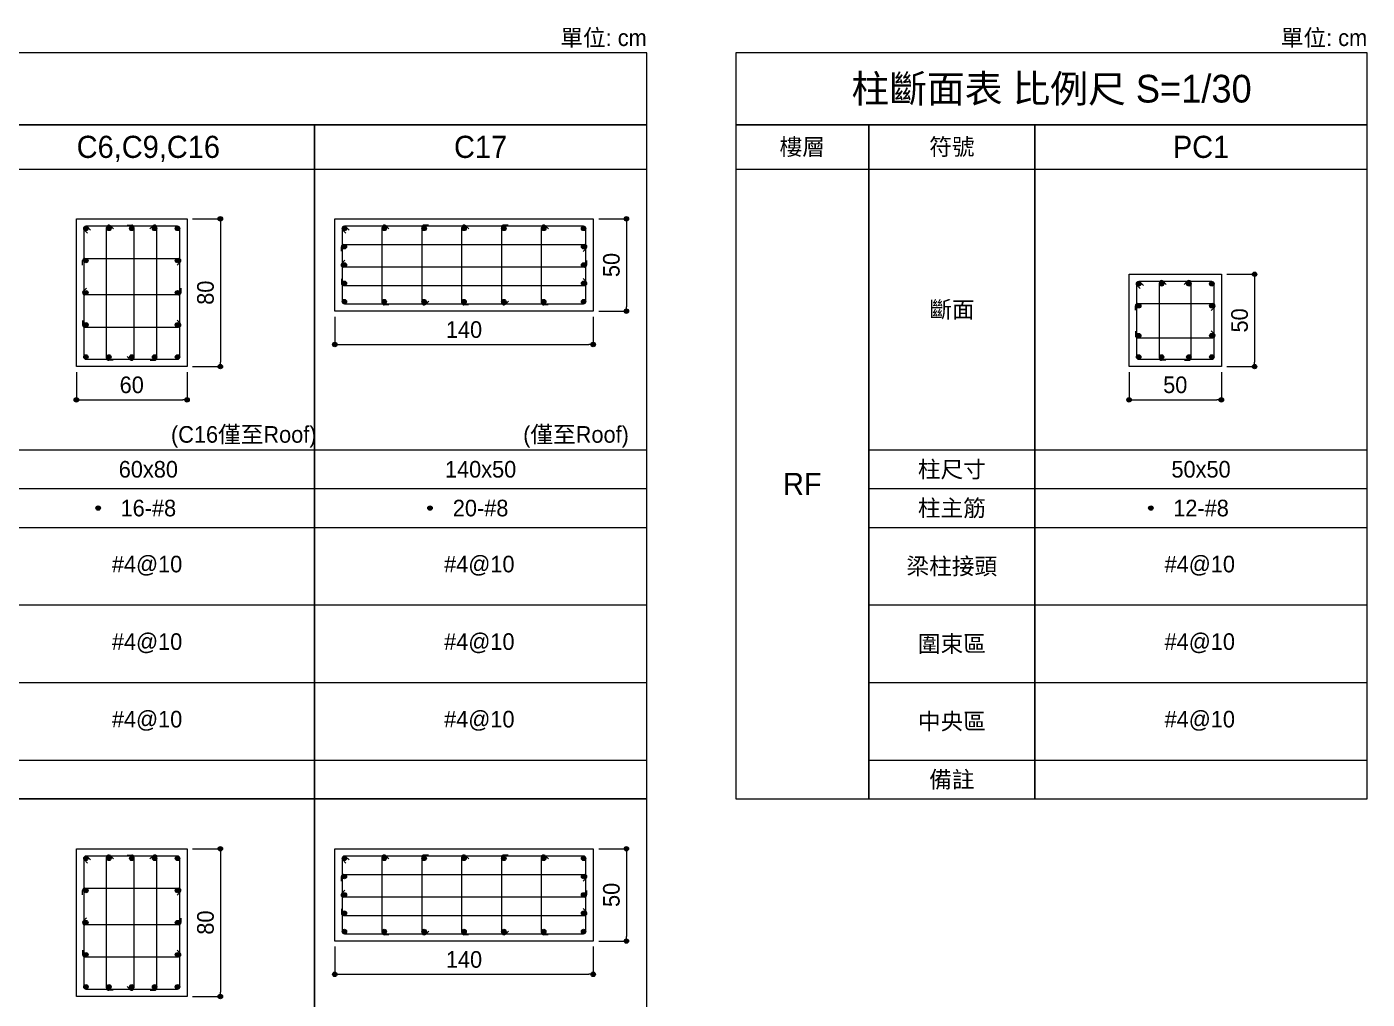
# Model space of a CAD drawing. Header units: millimetres. Extents: x 0 to 4841, y 0 to 7079.
# Drawn here: x 2421 to 4841, y 5323 to 7079 of the extents above; entities that cross this region are included whole.
import ezdxf
from ezdxf.enums import TextEntityAlignment as Align

# ---------------------------------------------------------------- set-up
doc = ezdxf.new("R2010")
doc.units = ezdxf.units.MM
for name, color, linetype, lineweight in [('101', 1, 'Continuous', 0), ('26', 1, 'Continuous', 15), ('27', 3, 'Continuous', 15), ('DIM', 7, 'Continuous', 15), ('FL', 4, 'Continuous', 0), ('MAIN', 2, 'Continuous', 15), ('MAINBAR', 2, 'Continuous', 0), ('SECTTXT', 2, 'Continuous', 0), ('STIRRUP', 2, 'Continuous', 15), ('SYMBOL', 7, 'Continuous', 0), ('TEXT', 2, 'Continuous', 0), ('TIES', 3, 'Continuous', 0)]:
    doc.layers.add(name, color=color, linetype=linetype, lineweight=lineweight)
doc.styles.add('圖名', font='', dxfattribs={"height": 50})
doc.styles.add('斷面標註30', font='', dxfattribs={"height": 30})
doc.styles.add('構件符號', font='', dxfattribs={"height": 40})
doc.styles.add('樓層符號', font='', dxfattribs={"height": 40})
doc.styles.add('註解', font='', dxfattribs={"height": 40})
doc.styles.add('項目欄', font='', dxfattribs={"height": 30})
doc.styles.get('圖名').set_extended_font_data('新細明體')
doc.styles.get('斷面標註30').set_extended_font_data('新細明體')
doc.styles.get('構件符號').set_extended_font_data('新細明體')
doc.styles.get('樓層符號').set_extended_font_data('新細明體')
doc.styles.get('註解').set_extended_font_data('新細明體')
doc.styles.get('項目欄').set_extended_font_data('新細明體')

# ---------------------------------------------------------------- blocks, each defined once
blk = doc.blocks.new('VDDIM_CIRCLE')
h = blk.add_hatch(color=256)
edge = h.paths.add_edge_path()
edge.add_arc((0, 0), 0.5, 0, 180)
edge.add_arc((0, 0), 0.5, 180, 360)
h = blk.add_hatch(color=256)
edge = h.paths.add_edge_path()
edge.add_arc((0, 0), 0.5, 0, 180)
edge.add_arc((0, 0), 0.5, 180, 360)
blk.add_line((-0.5, 0), (-1, 0))
blk.add_line((-0.5, 0), (-1, 0))
blk.add_circle((0, 0), 0.5)
blk.add_circle((0, 0), 0.5)

msp = doc.modelspace()

# ---------------------------------------------------------------- hatches: boundary and pattern name
at = {"layer": 'MAIN'}
h = msp.add_hatch(color=256, dxfattribs=at)
edge = h.paths.add_edge_path()
edge.add_arc((2527.3, 6714.7), 4, 0, 180)
edge.add_arc((2527.3, 6714.7), 4, 180, 360)
h = msp.add_hatch(color=256, dxfattribs=at)
edge = h.paths.add_edge_path()
edge.add_arc((2568.7, 6714.7), 4, 0, 180)
edge.add_arc((2568.7, 6714.7), 4, 180, 360)
h = msp.add_hatch(color=256, dxfattribs=at)
edge = h.paths.add_edge_path()
edge.add_arc((2610, 6714.7), 4, 0, 180)
edge.add_arc((2610, 6714.7), 4, 180, 360)
h = msp.add_hatch(color=256, dxfattribs=at)
edge = h.paths.add_edge_path()
edge.add_arc((2651.3, 6714.7), 4, 0, 180)
edge.add_arc((2651.3, 6714.7), 4, 180, 360)
h = msp.add_hatch(color=256, dxfattribs=at)
edge = h.paths.add_edge_path()
edge.add_arc((2692.7, 6714.7), 4, 0, 180)
edge.add_arc((2692.7, 6714.7), 4, 180, 360)
h = msp.add_hatch(color=256, dxfattribs=at)
edge = h.paths.add_edge_path()
edge.add_arc((2994, 6714.7), 4, 0, 180)
edge.add_arc((2994, 6714.7), 4, 180, 360)
h = msp.add_hatch(color=256, dxfattribs=at)
edge = h.paths.add_edge_path()
edge.add_arc((3066, 6714.7), 4, 0, 180)
edge.add_arc((3066, 6714.7), 4, 180, 360)
h = msp.add_hatch(color=256, dxfattribs=at)
edge = h.paths.add_edge_path()
edge.add_arc((3138, 6714.7), 4, 0, 180)
edge.add_arc((3138, 6714.7), 4, 180, 360)
h = msp.add_hatch(color=256, dxfattribs=at)
edge = h.paths.add_edge_path()
edge.add_arc((3210, 6714.7), 4, 0, 180)
edge.add_arc((3210, 6714.7), 4, 180, 360)
h = msp.add_hatch(color=256, dxfattribs=at)
edge = h.paths.add_edge_path()
edge.add_arc((3282, 6714.7), 4, 0, 180)
edge.add_arc((3282, 6714.7), 4, 180, 360)
h = msp.add_hatch(color=256, dxfattribs=at)
edge = h.paths.add_edge_path()
edge.add_arc((3354, 6714.7), 4, 0, 180)
edge.add_arc((3354, 6714.7), 4, 180, 360)
h = msp.add_hatch(color=256, dxfattribs=at)
edge = h.paths.add_edge_path()
edge.add_arc((3426, 6714.7), 4, 0, 180)
edge.add_arc((3426, 6714.7), 4, 180, 360)
h = msp.add_hatch(color=256, dxfattribs=at)
edge = h.paths.add_edge_path()
edge.add_arc((2994, 6681.7), 4, 0, 180)
edge.add_arc((2994, 6681.7), 4, 180, 360)
h = msp.add_hatch(color=256, dxfattribs=at)
edge = h.paths.add_edge_path()
edge.add_arc((3426, 6681.7), 4, 0, 180)
edge.add_arc((3426, 6681.7), 4, 180, 360)
h = msp.add_hatch(color=256, dxfattribs=at)
edge = h.paths.add_edge_path()
edge.add_arc((2527.3, 6656.7), 4, 0, 180)
edge.add_arc((2527.3, 6656.7), 4, 180, 360)
h = msp.add_hatch(color=256, dxfattribs=at)
edge = h.paths.add_edge_path()
edge.add_arc((2692.7, 6656.7), 4, 0, 180)
edge.add_arc((2692.7, 6656.7), 4, 180, 360)
h = msp.add_hatch(color=256, dxfattribs=at)
edge = h.paths.add_edge_path()
edge.add_arc((2994, 6648.7), 4, 0, 180)
edge.add_arc((2994, 6648.7), 4, 180, 360)
h = msp.add_hatch(color=256, dxfattribs=at)
edge = h.paths.add_edge_path()
edge.add_arc((3426, 6648.7), 4, 0, 180)
edge.add_arc((3426, 6648.7), 4, 180, 360)
h = msp.add_hatch(color=256, dxfattribs=at)
edge = h.paths.add_edge_path()
edge.add_arc((2994, 6615.7), 4, 0, 180)
edge.add_arc((2994, 6615.7), 4, 180, 360)
h = msp.add_hatch(color=256, dxfattribs=at)
edge = h.paths.add_edge_path()
edge.add_arc((3426, 6615.7), 4, 0, 180)
edge.add_arc((3426, 6615.7), 4, 180, 360)
h = msp.add_hatch(color=256, dxfattribs=at)
edge = h.paths.add_edge_path()
edge.add_arc((4428.4, 6614.7), 4, 0, 180)
edge.add_arc((4428.4, 6614.7), 4, 180, 360)
h = msp.add_hatch(color=256, dxfattribs=at)
edge = h.paths.add_edge_path()
edge.add_arc((4469.7, 6614.7), 4, 0, 180)
edge.add_arc((4469.7, 6614.7), 4, 180, 360)
h = msp.add_hatch(color=256, dxfattribs=at)
edge = h.paths.add_edge_path()
edge.add_arc((4519, 6614.7), 4, 0, 180)
edge.add_arc((4519, 6614.7), 4, 180, 360)
h = msp.add_hatch(color=256, dxfattribs=at)
edge = h.paths.add_edge_path()
edge.add_arc((4560.4, 6614.7), 4, 0, 180)
edge.add_arc((4560.4, 6614.7), 4, 180, 360)
h = msp.add_hatch(color=256, dxfattribs=at)
edge = h.paths.add_edge_path()
edge.add_arc((2527.3, 6598.7), 4, 0, 180)
edge.add_arc((2527.3, 6598.7), 4, 180, 360)
h = msp.add_hatch(color=256, dxfattribs=at)
edge = h.paths.add_edge_path()
edge.add_arc((2692.7, 6598.7), 4, 0, 180)
edge.add_arc((2692.7, 6598.7), 4, 180, 360)
h = msp.add_hatch(color=256, dxfattribs=at)
edge = h.paths.add_edge_path()
edge.add_arc((2994, 6582.7), 4, 0, 180)
edge.add_arc((2994, 6582.7), 4, 180, 360)
h = msp.add_hatch(color=256, dxfattribs=at)
edge = h.paths.add_edge_path()
edge.add_arc((3066, 6582.7), 4, 0, 180)
edge.add_arc((3066, 6582.7), 4, 180, 360)
h = msp.add_hatch(color=256, dxfattribs=at)
edge = h.paths.add_edge_path()
edge.add_arc((3138, 6582.7), 4, 0, 180)
edge.add_arc((3138, 6582.7), 4, 180, 360)
h = msp.add_hatch(color=256, dxfattribs=at)
edge = h.paths.add_edge_path()
edge.add_arc((3210, 6582.7), 4, 0, 180)
edge.add_arc((3210, 6582.7), 4, 180, 360)
h = msp.add_hatch(color=256, dxfattribs=at)
edge = h.paths.add_edge_path()
edge.add_arc((3282, 6582.7), 4, 0, 180)
edge.add_arc((3282, 6582.7), 4, 180, 360)
h = msp.add_hatch(color=256, dxfattribs=at)
edge = h.paths.add_edge_path()
edge.add_arc((3354, 6582.7), 4, 0, 180)
edge.add_arc((3354, 6582.7), 4, 180, 360)
h = msp.add_hatch(color=256, dxfattribs=at)
edge = h.paths.add_edge_path()
edge.add_arc((3426, 6582.7), 4, 0, 180)
edge.add_arc((3426, 6582.7), 4, 180, 360)
h = msp.add_hatch(color=256, dxfattribs=at)
edge = h.paths.add_edge_path()
edge.add_arc((4428.4, 6575.1), 4, 0, 180)
edge.add_arc((4428.4, 6575.1), 4, 180, 360)
h = msp.add_hatch(color=256, dxfattribs=at)
edge = h.paths.add_edge_path()
edge.add_arc((4560.4, 6575.1), 4, 0, 180)
edge.add_arc((4560.4, 6575.1), 4, 180, 360)
h = msp.add_hatch(color=256, dxfattribs=at)
edge = h.paths.add_edge_path()
edge.add_arc((2527.3, 6540.7), 4, 0, 180)
edge.add_arc((2527.3, 6540.7), 4, 180, 360)
h = msp.add_hatch(color=256, dxfattribs=at)
edge = h.paths.add_edge_path()
edge.add_arc((2692.7, 6540.7), 4, 0, 180)
edge.add_arc((2692.7, 6540.7), 4, 180, 360)
h = msp.add_hatch(color=256, dxfattribs=at)
edge = h.paths.add_edge_path()
edge.add_arc((4428.4, 6521.2), 4, 0, 180)
edge.add_arc((4428.4, 6521.2), 4, 180, 360)
h = msp.add_hatch(color=256, dxfattribs=at)
edge = h.paths.add_edge_path()
edge.add_arc((4560.4, 6521.2), 4, 0, 180)
edge.add_arc((4560.4, 6521.2), 4, 180, 360)
h = msp.add_hatch(color=256, dxfattribs=at)
edge = h.paths.add_edge_path()
edge.add_arc((2527.3, 6482.7), 4, 0, 180)
edge.add_arc((2527.3, 6482.7), 4, 180, 360)
h = msp.add_hatch(color=256, dxfattribs=at)
edge = h.paths.add_edge_path()
edge.add_arc((2568.7, 6482.7), 4, 0, 180)
edge.add_arc((2568.7, 6482.7), 4, 180, 360)
h = msp.add_hatch(color=256, dxfattribs=at)
edge = h.paths.add_edge_path()
edge.add_arc((2610, 6482.7), 4, 0, 180)
edge.add_arc((2610, 6482.7), 4, 180, 360)
h = msp.add_hatch(color=256, dxfattribs=at)
edge = h.paths.add_edge_path()
edge.add_arc((2651.3, 6482.7), 4, 0, 180)
edge.add_arc((2651.3, 6482.7), 4, 180, 360)
h = msp.add_hatch(color=256, dxfattribs=at)
edge = h.paths.add_edge_path()
edge.add_arc((2692.7, 6482.7), 4, 0, 180)
edge.add_arc((2692.7, 6482.7), 4, 180, 360)
h = msp.add_hatch(color=256, dxfattribs=at)
edge = h.paths.add_edge_path()
edge.add_arc((4428.4, 6482.7), 4, 0, 180)
edge.add_arc((4428.4, 6482.7), 4, 180, 360)
h = msp.add_hatch(color=256, dxfattribs=at)
edge = h.paths.add_edge_path()
edge.add_arc((4469.7, 6482.7), 4, 0, 180)
edge.add_arc((4469.7, 6482.7), 4, 180, 360)
h = msp.add_hatch(color=256, dxfattribs=at)
edge = h.paths.add_edge_path()
edge.add_arc((4519, 6482.7), 4, 0, 180)
edge.add_arc((4519, 6482.7), 4, 180, 360)
h = msp.add_hatch(color=256, dxfattribs=at)
edge = h.paths.add_edge_path()
edge.add_arc((4560.4, 6482.7), 4, 0, 180)
edge.add_arc((4560.4, 6482.7), 4, 180, 360)
h = msp.add_hatch(color=256, dxfattribs=at)
edge = h.paths.add_edge_path()
edge.add_arc((2549.4, 6210), 4, 0, 180)
edge.add_arc((2549.4, 6210), 4, 180, 360)
h = msp.add_hatch(color=256, dxfattribs=at)
edge = h.paths.add_edge_path()
edge.add_arc((3148.6, 6210), 4, 0, 180)
edge.add_arc((3148.6, 6210), 4, 180, 360)
h = msp.add_hatch(color=256, dxfattribs=at)
edge = h.paths.add_edge_path()
edge.add_arc((4450.4, 6210), 4, 0, 180)
edge.add_arc((4450.4, 6210), 4, 180, 360)
h = msp.add_hatch(color=256, dxfattribs=at)
edge = h.paths.add_edge_path()
edge.add_arc((2527.3, 5577.7), 4, 0, 180)
edge.add_arc((2527.3, 5577.7), 4, 180, 360)
h = msp.add_hatch(color=256, dxfattribs=at)
edge = h.paths.add_edge_path()
edge.add_arc((2568.7, 5577.7), 4, 0, 180)
edge.add_arc((2568.7, 5577.7), 4, 180, 360)
h = msp.add_hatch(color=256, dxfattribs=at)
edge = h.paths.add_edge_path()
edge.add_arc((2610, 5577.7), 4, 0, 180)
edge.add_arc((2610, 5577.7), 4, 180, 360)
h = msp.add_hatch(color=256, dxfattribs=at)
edge = h.paths.add_edge_path()
edge.add_arc((2651.3, 5577.7), 4, 0, 180)
edge.add_arc((2651.3, 5577.7), 4, 180, 360)
h = msp.add_hatch(color=256, dxfattribs=at)
edge = h.paths.add_edge_path()
edge.add_arc((2692.7, 5577.7), 4, 0, 180)
edge.add_arc((2692.7, 5577.7), 4, 180, 360)
h = msp.add_hatch(color=256, dxfattribs=at)
edge = h.paths.add_edge_path()
edge.add_arc((2994, 5577.7), 4, 0, 180)
edge.add_arc((2994, 5577.7), 4, 180, 360)
h = msp.add_hatch(color=256, dxfattribs=at)
edge = h.paths.add_edge_path()
edge.add_arc((3066, 5577.7), 4, 0, 180)
edge.add_arc((3066, 5577.7), 4, 180, 360)
h = msp.add_hatch(color=256, dxfattribs=at)
edge = h.paths.add_edge_path()
edge.add_arc((3138, 5577.7), 4, 0, 180)
edge.add_arc((3138, 5577.7), 4, 180, 360)
h = msp.add_hatch(color=256, dxfattribs=at)
edge = h.paths.add_edge_path()
edge.add_arc((3210, 5577.7), 4, 0, 180)
edge.add_arc((3210, 5577.7), 4, 180, 360)
h = msp.add_hatch(color=256, dxfattribs=at)
edge = h.paths.add_edge_path()
edge.add_arc((3282, 5577.7), 4, 0, 180)
edge.add_arc((3282, 5577.7), 4, 180, 360)
h = msp.add_hatch(color=256, dxfattribs=at)
edge = h.paths.add_edge_path()
edge.add_arc((3354, 5577.7), 4, 0, 180)
edge.add_arc((3354, 5577.7), 4, 180, 360)
h = msp.add_hatch(color=256, dxfattribs=at)
edge = h.paths.add_edge_path()
edge.add_arc((3426, 5577.7), 4, 0, 180)
edge.add_arc((3426, 5577.7), 4, 180, 360)
h = msp.add_hatch(color=256, dxfattribs=at)
edge = h.paths.add_edge_path()
edge.add_arc((2994, 5544.7), 4, 0, 180)
edge.add_arc((2994, 5544.7), 4, 180, 360)
h = msp.add_hatch(color=256, dxfattribs=at)
edge = h.paths.add_edge_path()
edge.add_arc((3426, 5544.7), 4, 0, 180)
edge.add_arc((3426, 5544.7), 4, 180, 360)
h = msp.add_hatch(color=256, dxfattribs=at)
edge = h.paths.add_edge_path()
edge.add_arc((2527.3, 5519.7), 4, 0, 180)
edge.add_arc((2527.3, 5519.7), 4, 180, 360)
h = msp.add_hatch(color=256, dxfattribs=at)
edge = h.paths.add_edge_path()
edge.add_arc((2692.7, 5519.7), 4, 0, 180)
edge.add_arc((2692.7, 5519.7), 4, 180, 360)
h = msp.add_hatch(color=256, dxfattribs=at)
edge = h.paths.add_edge_path()
edge.add_arc((2994, 5511.7), 4, 0, 180)
edge.add_arc((2994, 5511.7), 4, 180, 360)
h = msp.add_hatch(color=256, dxfattribs=at)
edge = h.paths.add_edge_path()
edge.add_arc((3426, 5511.7), 4, 0, 180)
edge.add_arc((3426, 5511.7), 4, 180, 360)
h = msp.add_hatch(color=256, dxfattribs=at)
edge = h.paths.add_edge_path()
edge.add_arc((2994, 5478.7), 4, 0, 180)
edge.add_arc((2994, 5478.7), 4, 180, 360)
h = msp.add_hatch(color=256, dxfattribs=at)
edge = h.paths.add_edge_path()
edge.add_arc((3426, 5478.7), 4, 0, 180)
edge.add_arc((3426, 5478.7), 4, 180, 360)
h = msp.add_hatch(color=256, dxfattribs=at)
edge = h.paths.add_edge_path()
edge.add_arc((2527.3, 5461.7), 4, 0, 180)
edge.add_arc((2527.3, 5461.7), 4, 180, 360)
h = msp.add_hatch(color=256, dxfattribs=at)
edge = h.paths.add_edge_path()
edge.add_arc((2692.7, 5461.7), 4, 0, 180)
edge.add_arc((2692.7, 5461.7), 4, 180, 360)
h = msp.add_hatch(color=256, dxfattribs=at)
edge = h.paths.add_edge_path()
edge.add_arc((2994, 5445.7), 4, 0, 180)
edge.add_arc((2994, 5445.7), 4, 180, 360)
h = msp.add_hatch(color=256, dxfattribs=at)
edge = h.paths.add_edge_path()
edge.add_arc((3066, 5445.7), 4, 0, 180)
edge.add_arc((3066, 5445.7), 4, 180, 360)
h = msp.add_hatch(color=256, dxfattribs=at)
edge = h.paths.add_edge_path()
edge.add_arc((3138, 5445.7), 4, 0, 180)
edge.add_arc((3138, 5445.7), 4, 180, 360)
h = msp.add_hatch(color=256, dxfattribs=at)
edge = h.paths.add_edge_path()
edge.add_arc((3210, 5445.7), 4, 0, 180)
edge.add_arc((3210, 5445.7), 4, 180, 360)
h = msp.add_hatch(color=256, dxfattribs=at)
edge = h.paths.add_edge_path()
edge.add_arc((3282, 5445.7), 4, 0, 180)
edge.add_arc((3282, 5445.7), 4, 180, 360)
h = msp.add_hatch(color=256, dxfattribs=at)
edge = h.paths.add_edge_path()
edge.add_arc((3354, 5445.7), 4, 0, 180)
edge.add_arc((3354, 5445.7), 4, 180, 360)
h = msp.add_hatch(color=256, dxfattribs=at)
edge = h.paths.add_edge_path()
edge.add_arc((3426, 5445.7), 4, 0, 180)
edge.add_arc((3426, 5445.7), 4, 180, 360)
h = msp.add_hatch(color=256, dxfattribs=at)
edge = h.paths.add_edge_path()
edge.add_arc((2527.3, 5403.7), 4, 0, 180)
edge.add_arc((2527.3, 5403.7), 4, 180, 360)
h = msp.add_hatch(color=256, dxfattribs=at)
edge = h.paths.add_edge_path()
edge.add_arc((2692.7, 5403.7), 4, 0, 180)
edge.add_arc((2692.7, 5403.7), 4, 180, 360)
h = msp.add_hatch(color=256, dxfattribs=at)
edge = h.paths.add_edge_path()
edge.add_arc((2527.3, 5345.7), 4, 0, 180)
edge.add_arc((2527.3, 5345.7), 4, 180, 360)
h = msp.add_hatch(color=256, dxfattribs=at)
edge = h.paths.add_edge_path()
edge.add_arc((2568.7, 5345.7), 4, 0, 180)
edge.add_arc((2568.7, 5345.7), 4, 180, 360)
h = msp.add_hatch(color=256, dxfattribs=at)
edge = h.paths.add_edge_path()
edge.add_arc((2610, 5345.7), 4, 0, 180)
edge.add_arc((2610, 5345.7), 4, 180, 360)
h = msp.add_hatch(color=256, dxfattribs=at)
edge = h.paths.add_edge_path()
edge.add_arc((2651.3, 5345.7), 4, 0, 180)
edge.add_arc((2651.3, 5345.7), 4, 180, 360)
h = msp.add_hatch(color=256, dxfattribs=at)
edge = h.paths.add_edge_path()
edge.add_arc((2692.7, 5345.7), 4, 0, 180)
edge.add_arc((2692.7, 5345.7), 4, 180, 360)

# ---------------------------------------------------------------- linework, layer by layer
at = {"layer": '26'}
for p, q in [((3540, 7032), (0, 7032)), ((3540, 6902), (3540, 7032)), ((4841, 7032), (3701, 7032)), ((3701, 7032), (3701, 6902)), ((4841, 6902), (4841, 7032)), ((0, 6902), (3540, 6902)), ((2940, 6902), (2340, 6902)), ((2940, 5685), (2940, 6902)), ((3540, 6902), (2940, 6902)), ((2940, 6902), (2940, 5685)), ((3540, 5685), (3540, 6902)), ((3941, 6902), (3701, 6902)), ((3701, 6902), (3701, 5685)), ((3701, 6902), (4841, 6902)), ((3941, 5685), (3941, 6902)), ((4241, 6902), (3941, 6902)), ((3941, 6902), (3941, 5685)), ((4241, 5685), (4241, 6902)), ((4841, 6902), (4241, 6902)), ((4241, 6902), (4241, 5685)), ((4841, 5685), (4841, 6902)), ((2340, 6822), (2940, 6822)), ((2940, 6822), (3540, 6822)), ((3701, 6822), (3941, 6822)), ((3941, 6822), (4241, 6822)), ((4241, 6822), (4841, 6822)), ((2340, 6315), (2940, 6315)), ((2940, 6315), (3540, 6315)), ((3941, 6315), (4241, 6315)), ((4241, 6315), (4841, 6315)), ((2340, 6245), (2940, 6245)), ((2940, 6245), (3540, 6245)), ((3941, 6245), (4241, 6245)), ((4241, 6245), (4841, 6245)), ((2340, 6175), (2940, 6175)), ((2940, 6175), (3540, 6175)), ((3941, 6175), (4241, 6175)), ((4241, 6175), (4841, 6175)), ((2340, 6035), (2940, 6035)), ((2940, 6035), (3540, 6035)), ((3941, 6035), (4241, 6035)), ((4241, 6035), (4841, 6035)), ((2340, 5895), (2940, 5895)), ((2940, 5895), (3540, 5895)), ((3941, 5895), (4241, 5895)), ((4241, 5895), (4841, 5895)), ((2340, 5755), (2940, 5755)), ((2940, 5755), (3540, 5755)), ((3941, 5755), (4241, 5755)), ((4241, 5755), (4841, 5755)), ((2340, 5685), (2940, 5685)), ((2940, 5685), (2340, 5685)), ((2940, 4548), (2940, 5685)), ((3540, 5685), (2940, 5685)), ((2940, 5685), (2940, 4548)), ((2940, 5685), (3540, 5685)), ((3540, 4548), (3540, 5685)), ((3701, 5685), (3941, 5685)), ((3941, 5685), (4241, 5685)), ((4241, 5685), (4841, 5685))]:
    msp.add_line(p, q, dxfattribs=at)
at = {"layer": '27'}
for p, q in [((2510, 6465.3), (2510, 6732)), ((2510, 6732), (2710, 6732)), ((2710, 6732), (2710, 6465.3)), ((2976.7, 6565.3), (2976.7, 6732)), ((2976.7, 6732), (3443.3, 6732)), ((3443.3, 6732), (3443.3, 6565.3)), ((4411, 6465.3), (4411, 6632)), ((4411, 6632), (4577.7, 6632)), ((4577.7, 6632), (4577.7, 6465.3)), ((3443.3, 6565.3), (2976.7, 6565.3)), ((2710, 6465.3), (2510, 6465.3)), ((4577.7, 6465.3), (4411, 6465.3)), ((2510, 5328.3), (2510, 5595)), ((2510, 5595), (2710, 5595)), ((2710, 5595), (2710, 5328.3)), ((2976.7, 5428.3), (2976.7, 5595)), ((2976.7, 5595), (3443.3, 5595)), ((3443.3, 5595), (3443.3, 5428.3)), ((3443.3, 5428.3), (2976.7, 5428.3)), ((2710, 5328.3), (2510, 5328.3))]:
    msp.add_line(p, q, dxfattribs=at)
at = {"layer": 'DIM'}
for p, q in [((2720, 6732), (2770, 6732)), ((3453.3, 6732), (3503.3, 6732)), ((2770, 6724), (2770, 6473.3)), ((3503.3, 6724), (3503.3, 6573.3)), ((4587.7, 6632), (4637.7, 6632)), ((4637.7, 6624), (4637.7, 6473.3)), ((3453.3, 6565.3), (3503.3, 6565.3)), ((2976.7, 6555.3), (2976.7, 6505.3)), ((3443.3, 6555.3), (3443.3, 6505.3)), ((2984.7, 6505.3), (3435.3, 6505.3)), ((2720, 6465.3), (2770, 6465.3)), ((4587.7, 6465.3), (4637.7, 6465.3)), ((2510, 6455.3), (2510, 6405.3)), ((2710, 6455.3), (2710, 6405.3)), ((4411, 6455.3), (4411, 6405.3)), ((4577.7, 6455.3), (4577.7, 6405.3)), ((2518, 6405.3), (2702, 6405.3)), ((4419, 6405.3), (4569.7, 6405.3)), ((2720, 5595), (2770, 5595)), ((3453.3, 5595), (3503.3, 5595)), ((2770, 5587), (2770, 5336.3)), ((3503.3, 5587), (3503.3, 5436.3)), ((3453.3, 5428.3), (3503.3, 5428.3)), ((2976.7, 5418.3), (2976.7, 5368.3)), ((3443.3, 5418.3), (3443.3, 5368.3)), ((2984.7, 5368.3), (3435.3, 5368.3)), ((2720, 5328.3), (2770, 5328.3))]:
    msp.add_line(p, q, dxfattribs=at)
at = {"layer": 'MAIN'}
for centre in [(2527.3, 6714.7), (2568.7, 6714.7), (2610, 6714.7), (2651.3, 6714.7), (2692.7, 6714.7), (2994, 6714.7), (3066, 6714.7), (3138, 6714.7), (3210, 6714.7), (3282, 6714.7), (3354, 6714.7), (3426, 6714.7), (2994, 6681.7), (3426, 6681.7), (2527.3, 6656.7), (2692.7, 6656.7), (2994, 6648.7), (3426, 6648.7), (2994, 6615.7), (3426, 6615.7), (4428.4, 6614.7), (4469.7, 6614.7), (4519, 6614.7), (4560.4, 6614.7), (2527.3, 6598.7), (2692.7, 6598.7), (2994, 6582.7), (3066, 6582.7), (3138, 6582.7), (3210, 6582.7), (3282, 6582.7), (3354, 6582.7), (3426, 6582.7), (4428.4, 6575.1), (4560.4, 6575.1), (2527.3, 6540.7), (2692.7, 6540.7), (4428.4, 6521.2), (4560.4, 6521.2), (2527.3, 6482.7), (2568.7, 6482.7), (2610, 6482.7), (2651.3, 6482.7), (2692.7, 6482.7), (4428.4, 6482.7), (4469.7, 6482.7), (4519, 6482.7), (4560.4, 6482.7), (2549.4, 6210), (3148.6, 6210), (4450.4, 6210), (2527.3, 5577.7), (2568.7, 5577.7), (2610, 5577.7), (2651.3, 5577.7), (2692.7, 5577.7), (2994, 5577.7), (3066, 5577.7), (3138, 5577.7), (3210, 5577.7), (3282, 5577.7), (3354, 5577.7), (3426, 5577.7), (2994, 5544.7), (3426, 5544.7), (2527.3, 5519.7), (2692.7, 5519.7), (2994, 5511.7), (3426, 5511.7), (2994, 5478.7), (3426, 5478.7), (2527.3, 5461.7), (2692.7, 5461.7), (2994, 5445.7), (3066, 5445.7), (3138, 5445.7), (3210, 5445.7), (3282, 5445.7), (3354, 5445.7), (3426, 5445.7), (2527.3, 5403.7), (2692.7, 5403.7), (2527.3, 5345.7), (2568.7, 5345.7), (2610, 5345.7), (2651.3, 5345.7), (2692.7, 5345.7)]:
    msp.add_circle(centre, 4, dxfattribs=at)
at = {"layer": 'STIRRUP', "linetype": 'Continuous'}
for p, q in [((2523.3, 6714.7), (2523.3, 6482.7)), ((2524.5, 6711.8), (2530.2, 6706.2)), ((2692.7, 6718.7), (2527.3, 6718.7)), ((2535.8, 6711.8), (2530.2, 6717.5)), ((2564.7, 6480.7), (2564.7, 6716.7)), ((2571.5, 6719.5), (2577.2, 6713.8)), ((2602, 6720.7), (2610, 6720.7)), ((2614, 6716.7), (2614, 6480.7)), ((2648.5, 6719.5), (2642.8, 6713.8)), ((2655.3, 6480.7), (2655.3, 6716.7)), ((2696.7, 6482.7), (2696.7, 6714.7)), ((2990, 6714.7), (2990, 6582.7)), ((2991.2, 6711.8), (2996.8, 6706.2)), ((3426, 6718.7), (2994, 6718.7)), ((3002.5, 6711.8), (2996.8, 6717.5)), ((3062, 6580.7), (3062, 6716.7)), ((3068.8, 6719.5), (3074.5, 6713.8)), ((3134, 6716.7), (3134, 6580.7)), ((3146, 6720.7), (3138, 6720.7)), ((3206, 6580.7), (3206, 6716.7)), ((3212.8, 6719.5), (3218.5, 6713.8)), ((3278, 6716.7), (3278, 6580.7)), ((3290, 6720.7), (3282, 6720.7)), ((3350, 6580.7), (3350, 6716.7)), ((3356.8, 6719.5), (3362.5, 6713.8)), ((3430, 6582.7), (3430, 6714.7)), ((2988.6, 6673.7), (2988.6, 6681.7)), ((2992.6, 6685.7), (3428, 6685.7)), ((2521.3, 6648.7), (2521.3, 6656.7)), ((2525.3, 6660.7), (2694.7, 6660.7)), ((2989.2, 6651.5), (2994.8, 6657.2)), ((3430.8, 6678.8), (3425.2, 6673.2)), ((3431.4, 6656.7), (3431.4, 6648.7)), ((2697.5, 6653.8), (2691.8, 6648.2)), ((3427.4, 6644.7), (2992, 6644.7)), ((2988.6, 6623.7), (2988.6, 6615.7)), ((2992.6, 6611.7), (3428, 6611.7)), ((3430.8, 6618.5), (3425.2, 6624.2)), ((4424.4, 6614.7), (4424.4, 6482.7)), ((4425.5, 6611.8), (4431.2, 6606.2)), ((4560.4, 6618.7), (4428.4, 6618.7)), ((4436.8, 6611.8), (4431.2, 6617.5)), ((4465.7, 6480.7), (4465.7, 6616.7)), ((4472.5, 6619.5), (4478.2, 6613.8)), ((4516.2, 6619.5), (4510.5, 6613.8)), ((4523, 6480.7), (4523, 6616.7)), ((4564.4, 6482.7), (4564.4, 6614.7)), ((2522.5, 6601.5), (2528.2, 6607.2)), ((2694.7, 6594.7), (2525.3, 6594.7)), ((2698.7, 6606.7), (2698.7, 6598.7)), ((2994, 6578.7), (3426, 6578.7)), ((3074, 6576.7), (3066, 6576.7)), ((3140.8, 6577.8), (3146.5, 6583.5)), ((3218, 6576.7), (3210, 6576.7)), ((3284.8, 6577.8), (3290.5, 6583.5)), ((3362, 6576.7), (3354, 6576.7)), ((4422.4, 6567.1), (4422.4, 6575.1)), ((4426.4, 6579.1), (4562.4, 6579.1)), ((4565.2, 6572.3), (4559.5, 6566.7)), ((2521.3, 6548.7), (2521.3, 6540.7)), ((2525.3, 6536.7), (2694.7, 6536.7)), ((2697.5, 6543.5), (2691.8, 6549.2)), ((4422.4, 6529.2), (4422.4, 6521.2)), ((4426.4, 6517.2), (4562.4, 6517.2)), ((4565.2, 6524), (4559.5, 6529.7)), ((2527.3, 6478.7), (2692.7, 6478.7)), ((2576.7, 6476.7), (2568.7, 6476.7)), ((2607.2, 6477.8), (2601.5, 6483.5)), ((2643.3, 6476.7), (2651.3, 6476.7)), ((4428.4, 6478.7), (4560.4, 6478.7)), ((4477.7, 6476.7), (4469.7, 6476.7)), ((4511, 6476.7), (4519, 6476.7)), ((2523.3, 5577.7), (2523.3, 5345.7)), ((2524.5, 5574.8), (2530.2, 5569.2)), ((2692.7, 5581.7), (2527.3, 5581.7)), ((2535.8, 5574.8), (2530.2, 5580.5)), ((2564.7, 5343.7), (2564.7, 5579.7)), ((2571.5, 5582.5), (2577.2, 5576.8)), ((2602, 5583.7), (2610, 5583.7)), ((2614, 5579.7), (2614, 5343.7)), ((2648.5, 5582.5), (2642.8, 5576.8)), ((2655.3, 5343.7), (2655.3, 5579.7)), ((2696.7, 5345.7), (2696.7, 5577.7)), ((2990, 5577.7), (2990, 5445.7)), ((2991.2, 5574.8), (2996.8, 5569.2)), ((3426, 5581.7), (2994, 5581.7)), ((3002.5, 5574.8), (2996.8, 5580.5)), ((3062, 5443.7), (3062, 5579.7)), ((3068.8, 5582.5), (3074.5, 5576.8)), ((3134, 5579.7), (3134, 5443.7)), ((3146, 5583.7), (3138, 5583.7)), ((3206, 5443.7), (3206, 5579.7)), ((3212.8, 5582.5), (3218.5, 5576.8)), ((3278, 5579.7), (3278, 5443.7)), ((3290, 5583.7), (3282, 5583.7)), ((3350, 5443.7), (3350, 5579.7)), ((3356.8, 5582.5), (3362.5, 5576.8)), ((3430, 5445.7), (3430, 5577.7)), ((2988.6, 5536.7), (2988.6, 5544.7)), ((2992.6, 5548.7), (3428, 5548.7)), ((2521.3, 5511.7), (2521.3, 5519.7)), ((2525.3, 5523.7), (2694.7, 5523.7)), ((2989.2, 5514.5), (2994.8, 5520.2)), ((3430.8, 5541.8), (3425.2, 5536.2)), ((3431.4, 5519.7), (3431.4, 5511.7)), ((2697.5, 5516.8), (2691.8, 5511.2)), ((3427.4, 5507.7), (2992, 5507.7)), ((2988.6, 5486.7), (2988.6, 5478.7)), ((2992.6, 5474.7), (3428, 5474.7)), ((3430.8, 5481.5), (3425.2, 5487.2)), ((2522.5, 5464.5), (2528.2, 5470.2)), ((2694.7, 5457.7), (2525.3, 5457.7)), ((2698.7, 5469.7), (2698.7, 5461.7)), ((3140.8, 5440.8), (3146.5, 5446.5)), ((3284.8, 5440.8), (3290.5, 5446.5)), ((2994, 5441.7), (3426, 5441.7)), ((3074, 5439.7), (3066, 5439.7)), ((3218, 5439.7), (3210, 5439.7)), ((3362, 5439.7), (3354, 5439.7)), ((2521.3, 5411.7), (2521.3, 5403.7)), ((2525.3, 5399.7), (2694.7, 5399.7)), ((2697.5, 5406.5), (2691.8, 5412.2)), ((2527.3, 5341.7), (2692.7, 5341.7)), ((2576.7, 5339.7), (2568.7, 5339.7)), ((2607.2, 5340.8), (2601.5, 5346.5)), ((2643.3, 5339.7), (2651.3, 5339.7))]:
    msp.add_line(p, q, dxfattribs=at).dxf.unprotected_set("ltscale", 0)
for centre, start, end in [((2527.3, 6714.7), 45, 180), ((2527.3, 6714.7), 90, 225), ((2568.7, 6716.7), 45, 180), ((2610, 6716.7), 0, 90), ((2651.3, 6716.7), 360, 135), ((2692.7, 6714.7), 0, 90), ((2994, 6714.7), 45, 180), ((2994, 6714.7), 90, 225), ((3066, 6716.7), 45, 180), ((3138, 6716.7), 90, 180), ((3210, 6716.7), 45, 180), ((3282, 6716.7), 90, 180), ((3354, 6716.7), 45, 180), ((3426, 6714.7), 0, 90), ((2992.6, 6681.7), 90, 180), ((3428, 6681.7), 315, 90), ((2525.3, 6656.7), 90, 180), ((2694.7, 6656.7), 315, 90), ((2992, 6648.7), 135, 270), ((3427.4, 6648.7), 270, 0), ((2992.6, 6615.7), 180, 270), ((3428, 6615.7), 270, 45), ((4428.4, 6614.7), 45, 180), ((4428.4, 6614.7), 90, 225), ((4469.7, 6616.7), 45, 180), ((4519, 6616.7), 360, 135), ((4560.4, 6614.7), 0, 90), ((2525.3, 6598.7), 135, 270), ((2694.7, 6598.7), 270, 0), ((2994, 6582.7), 180, 270), ((3066, 6580.7), 180, 270), ((3138, 6580.7), 180, 315), ((3210, 6580.7), 180, 270), ((3282, 6580.7), 180, 315), ((3354, 6580.7), 180, 270), ((3426, 6582.7), 270, 0), ((4426.4, 6575.1), 90, 180), ((4562.4, 6575.1), 315, 90), ((2525.3, 6540.7), 180, 270), ((2694.7, 6540.7), 270, 45), ((4426.4, 6521.2), 180, 270), ((4562.4, 6521.2), 270, 45), ((2527.3, 6482.7), 180, 270), ((2568.7, 6480.7), 180, 270), ((2610, 6480.7), 225, 0), ((2651.3, 6480.7), 270, 0), ((2692.7, 6482.7), 270, 0), ((4428.4, 6482.7), 180, 270), ((4469.7, 6480.7), 180, 270), ((4519, 6480.7), 270, 0), ((4560.4, 6482.7), 270, 0), ((2527.3, 5577.7), 45, 180), ((2527.3, 5577.7), 90, 225), ((2568.7, 5579.7), 45, 180), ((2610, 5579.7), 0, 90), ((2651.3, 5579.7), 360, 135), ((2692.7, 5577.7), 0, 90), ((2994, 5577.7), 45, 180), ((2994, 5577.7), 90, 225), ((3066, 5579.7), 45, 180), ((3138, 5579.7), 90, 180), ((3210, 5579.7), 45, 180), ((3282, 5579.7), 90, 180), ((3354, 5579.7), 45, 180), ((3426, 5577.7), 0, 90), ((2992.6, 5544.7), 90, 180), ((3428, 5544.7), 315, 90), ((2525.3, 5519.7), 90, 180), ((2694.7, 5519.7), 315, 90), ((2992, 5511.7), 135, 270), ((3427.4, 5511.7), 270, 0), ((2992.6, 5478.7), 180, 270), ((3428, 5478.7), 270, 45), ((2525.3, 5461.7), 135, 270), ((2694.7, 5461.7), 270, 0), ((2994, 5445.7), 180, 270), ((3066, 5443.7), 180, 270), ((3138, 5443.7), 180, 315), ((3210, 5443.7), 180, 270), ((3282, 5443.7), 180, 315), ((3354, 5443.7), 180, 270), ((3426, 5445.7), 270, 0), ((2525.3, 5403.7), 180, 270), ((2694.7, 5403.7), 270, 45), ((2527.3, 5345.7), 180, 270), ((2568.7, 5343.7), 180, 270), ((2610, 5343.7), 225, 0), ((2651.3, 5343.7), 270, 0), ((2692.7, 5345.7), 270, 0)]:
    msp.add_arc(centre, 4, start, end, dxfattribs=at).dxf.unprotected_set("ltscale", 0)

# ---------------------------------------------------------------- block references
at = {"layer": 'DIM', "xscale": 8, "yscale": 8, "zscale": 8}
for p, rotation in [((2770, 6732), 90), ((3503.3, 6732), 90), ((4637.7, 6632), 90), ((3503.3, 6565.3), 270), ((2976.7, 6505.3), 180), ((2770, 6465.3), 270), ((4637.7, 6465.3), 270), ((2510, 6405.3), 180), ((4411, 6405.3), 180), ((2770, 5595), 90), ((3503.3, 5595), 90), ((3503.3, 5428.3), 270), ((2976.7, 5368.3), 180), ((2770, 5328.3), 270)]:
    msp.add_blockref('VDDIM_CIRCLE', p, dxfattribs=dict(at, rotation=rotation))
for p in [(3443.3, 6505.3), (2710, 6405.3), (4577.7, 6405.3), (3443.3, 5368.3)]:
    msp.add_blockref('VDDIM_CIRCLE', p, dxfattribs=at)

# ---------------------------------------------------------------- texts
at = {"layer": '101', "linetype": 'Continuous', "style": '圖名'}
msp.add_text('柱斷面表 比例尺 S=1/30', height=50, dxfattribs=at).set_placement((4271, 6967), align=Align.MIDDLE_CENTER)
at = {"layer": 'DIM', "color": 3, "char_height": 30, "attachment_point": 5, "rotation": 90, "style": '斷面標註30'}
for s, insert in [('\\A1;50', (3476.3, 6648.7)), ('\\A1;80', (2743.3, 6598.7)), ('\\A1;50', (4610.7, 6548.7)), ('\\A1;50', (3476.3, 5511.7)), ('\\A1;80', (2743.3, 5461.7))]:
    msp.add_mtext(s, dxfattribs=dict(at, insert=insert))
at = {"layer": 'DIM', "color": 3, "char_height": 30, "attachment_point": 5, "style": '斷面標註30'}
for s, insert in [('\\A1;140', (3210, 6532)), ('\\A1;60', (2610, 6432.2)), ('\\A1;50', (4494.4, 6432.3)), ('\\A1;140', (3210, 5395))]:
    msp.add_mtext(s, dxfattribs=dict(at, insert=insert))
at = {"layer": 'FL', "linetype": 'Continuous', "style": '樓層符號'}
msp.add_text('RF', height=40, dxfattribs=at).set_placement((3821, 6253.5), align=Align.MIDDLE_CENTER)
at = {"layer": 'MAINBAR', "linetype": 'Continuous', "style": '項目欄'}
for s, p in [('16-#8', (2640, 6210)), ('20-#8', (3240, 6210)), ('12-#8', (4541, 6210))]:
    msp.add_text(s, height=30, dxfattribs=at).set_placement(p, align=Align.MIDDLE_CENTER)
at = {"layer": 'SECTTXT', "linetype": 'Continuous', "style": '項目欄'}
for s, p in [('(C16僅至Roof)', (2812.3, 6342.9)), ('(僅至Roof)', (3412.3, 6342.9)), ('60x80', (2640, 6280)), ('140x50', (3240, 6280)), ('50x50', (4541, 6280))]:
    msp.add_text(s, height=30, dxfattribs=at).set_placement(p, align=Align.MIDDLE_CENTER)
at = {"layer": 'SYMBOL', "linetype": 'Continuous', "style": '註解'}
for p in [(3540, 7035), (4841, 7035)]:
    msp.add_text('單位: cm', height=30, dxfattribs=at).set_placement(p, align=Align.BOTTOM_RIGHT)
at = {"layer": 'SYMBOL', "linetype": 'Continuous', "style": '構件符號'}
for s, p in [('C6,C9,C16', (2640, 6862)), ('C17', (3240, 6862)), ('PC1', (4541, 6862))]:
    msp.add_text(s, height=40, dxfattribs=at).set_placement(p, align=Align.MIDDLE_CENTER)
at = {"layer": 'TEXT', "linetype": 'Continuous', "style": '項目欄'}
for s, p in [('樓層', (3821, 6862)), ('符號', (4091, 6862)), ('斷面', (4091, 6568.5)), ('柱尺寸', (4091, 6280)), ('柱主筋', (4091, 6210)), ('梁柱接頭', (4091, 6105)), ('圍束區', (4091, 5965)), ('中央區', (4091, 5825)), ('備註', (4091, 5720))]:
    msp.add_text(s, height=30, dxfattribs=at).set_placement(p, align=Align.MIDDLE_CENTER)
at = {"layer": 'TIES', "linetype": 'Continuous', "style": '項目欄'}
for p in [(2637.7, 6108.9), (3237.7, 6108.9), (4538.7, 6108.9), (2637.7, 5968.9), (3237.7, 5968.9), (4538.7, 5968.9), (2637.7, 5828.9), (3237.7, 5828.9), (4538.7, 5828.9)]:
    msp.add_text('#4@10', height=30, dxfattribs=at).set_placement(p, align=Align.MIDDLE_CENTER)

doc.saveas('drawing.dxf')
